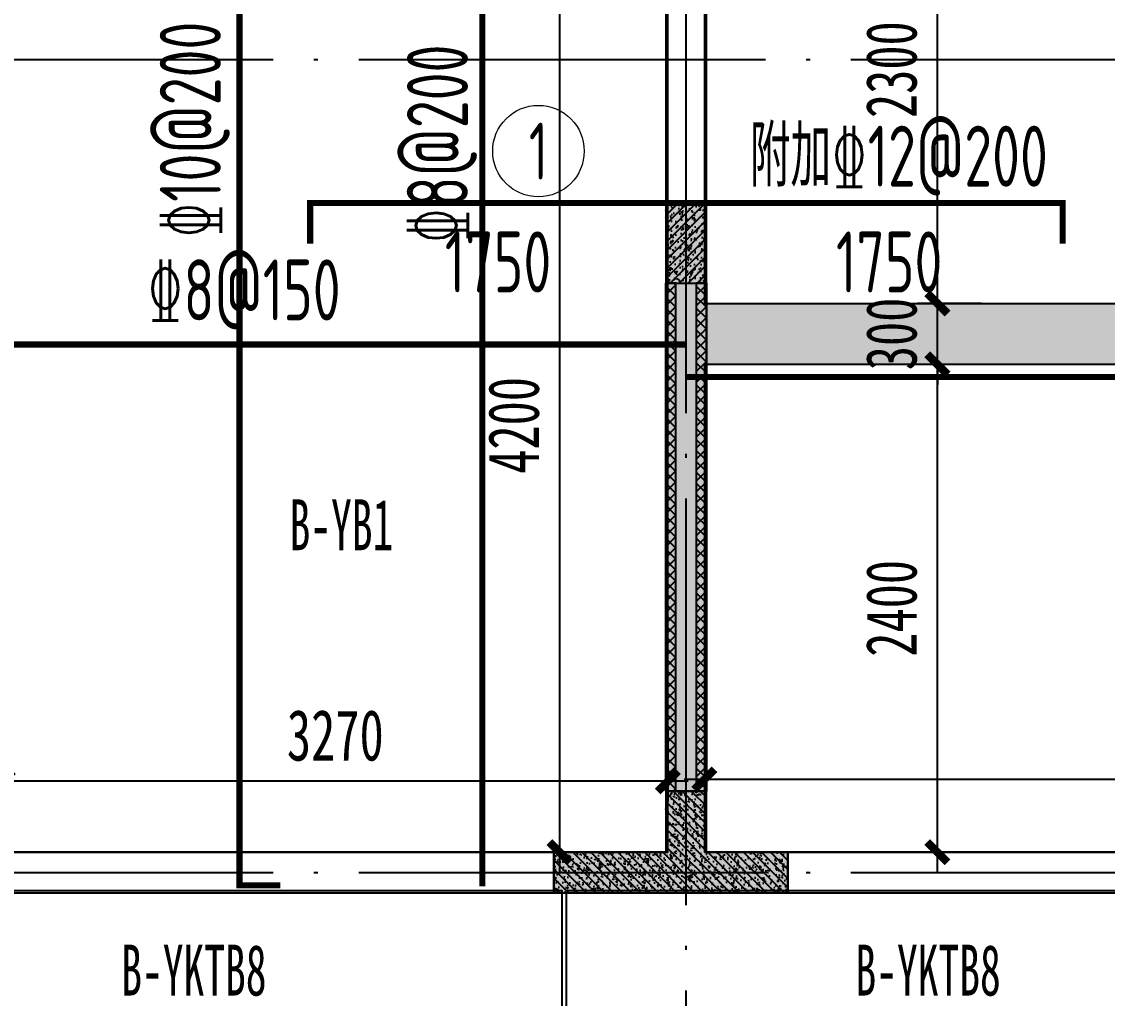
# Model space of a CAD drawing. Extents: x -3200779283 to -8106663, y 659664 to 1123462.
# Drawn here: x -8170517 to -8165180, y 1005220 to 1010024 of the extents above; entities that cross this region are included whole.
import ezdxf
from ezdxf.enums import TextEntityAlignment as Align

# ---------------------------------------------------------------- set-up
doc = ezdxf.new("R2010")
doc.units = 0
doc.header["$LTSCALE"] = 1000
doc.header["$MEASUREMENT"] = 0
for name, pattern in [('125-墙体$0$CONTINOUS', [0]), ('3#-轴线$0$DOTE', [2.4200000000000004, 2, -0.2, 0.02, -0.2]), ('3#4#5#$0$DASH', [0.35, 0.25, -0.1]), ('DASH', [0.35, 0.25, -0.1])]:
    doc.linetypes.add(name, pattern=pattern)
doc.layers.get('Defpoints').update_dxf_attribs({"color": 30, "linetype": 'DASH'})
for name, color, linetype in [('125-墙体$0$S-WALL', 40, 'Continuous'), ('125-墙体$0$S-WALL-BEAM', 120, 'Continuous'), ('125-墙体$0$S-WALL-COLU', 252, '125-墙体$0$CONTINOUS'), ('125-墙体$0$S-WALL-COLU-HATC', 16, 'Continuous'), ('125-墙体$0$S-WALL-HATC', 253, 'Continuous'), ('3#-轴线$0$A-ANNO-DOTE', 10, '3#-轴线$0$DOTE'), ('3#4#5#$0$PC-SLAB', 6, '3#4#5#$0$DASH'), ('3#4#5#$0$S-ANNO-TEXT', 7, 'Continuous'), ('3#4#5#$0$S-DIMS-SLAB', 120, 'Continuous'), ('3#4#5#$0$S-PC-FQ-WYQ', 4, 'Continuous'), ('3#4#5#$0$S-PC-SLAB', 6, 'Continuous'), ('3#4#5#$0$S-WALL-HATC', 253, 'Continuous'), ('S-ANNO-TEXT', 7, 'Continuous'), ('S-REIN', 1, 'Continuous'), ('S-REIN-TEXT', 7, 'Continuous')]:
    doc.layers.add(name, color=color, linetype=linetype)
doc.layers.add('提资不打印', color=2, linetype='Continuous', plot=False)
doc.styles.add('3#4#5#$0$外部参照 1$0$宋体', font='', dxfattribs={"width": 0.8})
doc.styles.add('3#4#5#$0$楷体', font='', dxfattribs={"width": 0.7})
doc.styles.add('FromPkpm', font='Pkpmeng', dxfattribs={"width": 0.7, "bigfont": 'Pkpmchn'})
doc.styles.get('3#4#5#$0$外部参照 1$0$宋体').set_extended_font_data('SimSun')
doc.styles.get('3#4#5#$0$楷体').set_extended_font_data('KaiTi_GB2312')
doc.dimstyles.new('3#4#5#$0$TSSD_100_100', dxfattribs={"dimtxt": 250, "dimasz": 100, "dimexe": 100, "dimexo": 250, "dimgap": 100, "dimtad": 1, "dimdec": 0, "dimzin": 0, "dimdsep": 46, "dimtxsty": '3#4#5#$0$楷体', "dimblk": '3#4#5#$0$_ArchTick', "dimcen": 0, "dimdle": 100, "dimclrt": 7, "dimadec": 0, "dimazin": 0, "dimtfac": 1, "dimtdec": 0, "dimtix": 1, "dimtmove": 2, "dimatfit": 3, "dimfxl": 1, "dimtolj": 1, "dimtzin": 0, "dimarcsym": 0})

# ---------------------------------------------------------------- blocks, each defined once
blk = doc.blocks.new('jf')
at = {"layer": 'S-REIN', "const_width": 30}
for points in [[(-8166524.23884724, 1005775.647708604), (-8166724.23884724, 1005775.647830674), (-8166724.238358959, 1016983.108613819), (-8166524.238358959, 1016983.108491749)], [(-8166376.728471263, 1008932.680951979), (-8166376.728471263, 1009132.680951979), (-8162676.728471263, 1009132.680951979), (-8162676.728471263, 1008932.680951979)]]:
    blk.add_lwpolyline(points, dxfattribs=at)
at = {"layer": 'S-REIN-TEXT', "lineweight": 18}
blk.add_circle((-8165254.494443859, 1009387.680951979), 225, dxfattribs=at)
at = {"layer": '提资不打印', "color": 2, "const_width": 30}
for points in [[(-8165530.736039623, 1005770.461399394), (-8165530.736283763, 1013738.004768196)], [(-8167976.750932201, 1008436.072151009), (-8164526.731645091, 1008436.072151009)], [(-8164526.731889232, 1008276.333625618), (-8157526.778275951, 1008276.333625618)]]:
    blk.add_lwpolyline(points, dxfattribs=at)
at = {"layer": 'S-REIN-TEXT', "lineweight": 25, "style": 'FromPkpm', "width": 0.7}
blk.add_text('%%13210@200', height=300, rotation=450, dxfattribs=at).set_placement((-8166816.242961551, 1008958.024615812))
at = {"layer": 'S-REIN-TEXT', "lineweight": 18, "style": 'FromPkpm', "width": 0.7}
blk.add_text('1', height=280, dxfattribs=at).set_placement((-8165254.494443859, 1009387.680951979), align=Align.MIDDLE_CENTER)
at = {"layer": 'S-REIN-TEXT', "lineweight": 25, "style": 'FromPkpm', "width": 0.7}
blk.add_text('附加%%13212@200', height=300, dxfattribs=at).set_placement((-8164214.731752378, 1009212.680951979))
for p in [(-8165453.019998558, 1008992.415880321), (-8163529.961982215, 1008992.415880321)]:
    blk.add_text('1750', height=300, dxfattribs=at).set_placement(p, align=Align.TOP_CENTER)
at = {"layer": '提资不打印', "lineweight": 25, "style": 'FromPkpm', "width": 0.7}
blk.add_text('%%1328@200', height=300, rotation=90, dxfattribs=at).set_placement((-8165600.976343898, 1008931.535700188))
blk.add_text('%%1328@150', height=300, dxfattribs=at).set_placement((-8167179.346247384, 1008554.746161939))
blk = doc.blocks.new('3#4#5#$0$A$C53EF3948')
at = {"layer": '3#4#5#$0$S-PC-FQ-WYQ'}
h = blk.add_hatch(dxfattribs=at)
h.set_pattern_fill('ANSI37', color=256, scale=12, angle=90)
h.set_pattern_definition([(135, (-858352.640089805, 504101.3382336068), (-26.94076836320746, -26.94076836320745), []), (225, (-858352.640089805, 504101.3382336068), (26.94076836320745, -26.94076836320746), [])])
h.paths.add_polyline_path([(3450.008081485808, -10800.07473491982), (3500.008081485808, -10800.07473491982), (3499.769676400872, -8299.968640348467), (3449.769676400872, -8299.968640348467)])
h = blk.add_hatch(dxfattribs=at)
h.set_pattern_fill('ANSI37', color=256, scale=12, angle=90)
h.set_pattern_definition([(135, (-858202.640092582, 504101.3382336142), (-26.94076836320746, -26.94076836320745), []), (225, (-858202.640092582, 504101.3382336142), (26.94076836320745, -26.94076836320746), [])])
h.paths.add_polyline_path([(3600.008078708604, -10800.07473491225), (3650.008078708604, -10800.07473491225), (3649.769673623668, -8299.968640341016), (3599.769673623668, -8299.968640341016)])
for points in [[(3450.008081485808, -10800.07473491982), (3500.008081485808, -10800.07473491982), (3499.769676400872, -8299.968640348467), (3449.769676400872, -8299.968640348467)], [(3449.769676114956, -8299.968640348467), (3649.769676458614, -8299.968640348467), (3650.00808154355, -10800.07473491225), (3450.008081199892, -10800.07473491225)], [(3600.008078708604, -10800.07473491225), (3650.008078708604, -10800.07473491225), (3649.769673623668, -8299.968640341016), (3599.769673623668, -8299.968640341016)]]:
    blk.add_lwpolyline(points, close=True, dxfattribs=at)
blk = doc.blocks.new('3#4#5#$0$ban111')
at = {"layer": '3#4#5#$0$S-WALL-HATC', "ltscale": 100}
h = blk.add_hatch(dxfattribs=at)
h.set_pattern_fill('AR-CONC', color=256, scale=25, angle=-270.0000000000001, style=0)
h.set_pattern_definition([(139.9999999999999, (-37341047970.11734, -2020437059.27939), (15.6880337456489, 179.3150456501884), [18.75, -206.25]), (84.99999999999994, (-37341047970.11734, -2020437059.27939), (-188.048033425003, -34.68783340324987), [15, -165]), (190.4513999999999, (-37341047968.81001, -2020437044.33647), (-172.3598855152383, 144.6273454285055), [15.93504749999986, -175.2855279999978]), (136.1841999999999, (-37341048020.11734, -2020437059.27939), (41.37975358225471, 266.8102621564111), [28.125, -309.375]), (186.6356, (-37341048016.66901, -2020437037.045204), (-243.5294677251103, 233.665676387176), [23.902572, -262.92825]), (81.18419999999995, (-37341048020.11734, -2020437059.27939), (-243.529650231331, 233.665486283407), [22.5, -247.5]), (111, (-37341048007.61734, -2020437034.27939), (100.6547226663348, 149.2267630296154), [18.75, -206.25]), (55.99999999999998, (-37341048007.61734, -2020437034.27939), (-181.2875112617132, 60.82883298039556), [15, -165]), (161.4514, (-37341047999.22944, -2020437021.843832), (-80.63262417748795, 210.0556571453725), [15.9350475, -175.285528]), (127.5, (-37341047970.11734, -2020437059.27939), (-83.22346345782788, 3.039963829322726), [0, -162.9999999999978, 0, -167.4999999999978, 0, -165.6249999999978]), (97.49999999999993, (-37341047970.11734, -2020437059.27939), (-98.60292797059002, 65.76738436053722), [0, -95.5, 0, -159.25, 0, -63.125]), (57.49999999999993, (-37341047970.11734, -2020437115.02939), (5.638717933595033, 133.4556090431022), [0, -62.5, 0, -195, 0, -258.75]), (47.49999999999995, (-37341047970.11734, -2020437140.02939), (-25.02624558307933, 145.7965423355966), [0, -81.25, 0, -129.5, 0, -183.75])])
h.paths.add_polyline_path([(-228281.9999999994, 404474.999505111), (-228281.9999999994, 404774.999505111), (-221482.0001372087, 404774.999505111), (-221482.0001372087, 404474.999505111)])
at = {"layer": '3#4#5#$0$S-PC-SLAB'}
blk.add_lwpolyline([(-228292.0000004165, 407074.9996759502), (-228292.0000004165, 404774.999505111), (-221472.0000000006, 404774.999505111), (-221472.0000000006, 405874.999505111), (-222672.0009932823, 405874.9613272593), (-222672.0000004176, 407074.9996759502), (-228292.0000004165, 407074.9996759502)], dxfattribs=at)
for points in [[(-231742.0009944941, 402074.999770995), (-228472.0009944952, 402074.999770995), (-228472.0009944952, 406274.999770995), (-231742.0009944941, 406274.999770995)], [(-228291.9999999994, 402074.999505111), (-221472.0000000006, 402074.999505111), (-221472.0000000006, 404474.999505111), (-228291.9999999994, 404474.999505111)]]:
    blk.add_lwpolyline(points, close=True, dxfattribs=at)
at = {"layer": '3#4#5#$0$S-WALL-HATC', "ltscale": 100}
blk.add_lwpolyline([(-228281.9999999994, 404474.999505111), (-228281.9999999994, 404774.999505111), (-221482.0001372087, 404774.999505111), (-221482.0001372087, 404474.999505111)], close=True, dxfattribs=at)
blk = doc.blocks.new('3#4#5#$0$_ArchTick')
at = {"color": 0, "linetype": 'ByBlock', "const_width": 0.4}
blk.add_lwpolyline([(-0.5, -0.5), (0.5, 0.5)], dxfattribs=at)
blk = doc.blocks.new('*D830')
at = {"layer": '3#4#5#$0$S-DIMS-SLAB', "color": 0, "lineweight": -2, "transparency": 16777216}
for p, q in [((150536.8026710115, 155291.2071740941), (150536.8026710115, 154933.51354065)), ((157356.8026710103, 155291.2071740941), (157356.8026710103, 154933.51354065)), ((157456.8026710103, 155033.51354065), (150436.8026710115, 155033.51354065))]:
    blk.add_line(p, q, dxfattribs=at)
at = {"layer": 'Defpoints', "color": 0, "transparency": 16777216}
for p in [(150536.8026710115, 155541.2071740941), (157356.8026710103, 155541.2071740941), (150536.8026710115, 155033.51354065)]:
    blk.add_point(p, dxfattribs=at)
at = {"layer": '3#4#5#$0$S-DIMS-SLAB', "color": 0, "lineweight": -2, "transparency": 16777216, "xscale": 100, "yscale": 100, "zscale": 100, "rotation": 180}
blk.add_blockref('3#4#5#$0$_ArchTick', (150536.8026710115, 155033.51354065), dxfattribs=at)
at = {"layer": '3#4#5#$0$S-DIMS-SLAB', "color": 0, "lineweight": -2, "transparency": 16777216, "xscale": 100, "yscale": 100, "zscale": 100}
blk.add_blockref('3#4#5#$0$_ArchTick', (157356.8026710103, 155033.51354065), dxfattribs=at)
at = {"layer": '3#4#5#$0$S-DIMS-SLAB', "color": 7, "transparency": 16777216, "insert": (153946.8026710109, 155258.51354065), "char_height": 250, "attachment_point": 5, "style": '3#4#5#$0$楷体'}
blk.add_mtext('\\A1;6820', dxfattribs=at)
blk = doc.blocks.new('*D831')
at = {"layer": '3#4#5#$0$S-DIMS-SLAB', "color": 0, "lineweight": -2, "transparency": 16777216}
for p, q in [((151682.2732290633, 154575.1422316264), (151682.2732290633, 157175.1422316264)), ((151899.9790006171, 157075.1422316264), (151582.2732290633, 157075.1422316264)), ((151899.9790006171, 154675.1422316264), (151582.2732290633, 154675.1422316264))]:
    blk.add_line(p, q, dxfattribs=at)
at = {"layer": 'Defpoints', "color": 0, "transparency": 16777216}
for p in [(151682.2732290633, 157075.1422316264), (152149.9790006171, 157075.1422316264), (152149.9790006171, 154675.1422316264)]:
    blk.add_point(p, dxfattribs=at)
at = {"layer": '3#4#5#$0$S-DIMS-SLAB', "color": 0, "lineweight": -2, "transparency": 16777216, "xscale": 100, "yscale": 100, "zscale": 100}
for p, rotation in [((151682.2732290633, 157075.1422316264), 90), ((151682.2732290633, 154675.1422316264), 270)]:
    blk.add_blockref('3#4#5#$0$_ArchTick', p, dxfattribs=dict(at, rotation=rotation))
at = {"layer": '3#4#5#$0$S-DIMS-SLAB', "color": 7, "transparency": 16777216, "insert": (151457.2732290633, 155875.1422316263), "char_height": 250, "attachment_point": 5, "rotation": 90, "style": '3#4#5#$0$楷体'}
blk.add_mtext('\\A1;2400', dxfattribs=at)
blk = doc.blocks.new('*D832')
at = {"layer": '3#4#5#$0$S-DIMS-SLAB', "color": 0, "lineweight": -2, "transparency": 16777216}
for p, q in [((151682.2732290634, 157375.1422316264), (151682.2732290634, 157475.1422316264)), ((151899.9790006171, 157375.1422316264), (151582.2732290634, 157375.1422316264)), ((151682.2732290634, 157075.1422316264), (151682.2732290634, 157375.1422316264)), ((151899.9790006171, 157075.1422316264), (151582.2732290634, 157075.1422316264)), ((151682.2732290634, 157075.1422316264), (151682.2732290634, 156975.1422316264))]:
    blk.add_line(p, q, dxfattribs=at)
at = {"layer": 'Defpoints', "color": 0, "transparency": 16777216}
for p in [(151682.2732290634, 157375.1422316264), (152149.9790006171, 157375.1422316264), (152149.9790006171, 157075.1422316264)]:
    blk.add_point(p, dxfattribs=at)
at = {"layer": '3#4#5#$0$S-DIMS-SLAB', "color": 0, "lineweight": -2, "transparency": 16777216, "xscale": 100, "yscale": 100, "zscale": 100}
for p, rotation in [((151682.2732290634, 157375.1422316264), 270), ((151682.2732290634, 157075.1422316264), 90)]:
    blk.add_blockref('3#4#5#$0$_ArchTick', p, dxfattribs=dict(at, rotation=rotation))
at = {"layer": '3#4#5#$0$S-DIMS-SLAB', "color": 7, "transparency": 16777216, "insert": (151457.2732290634, 157225.1422316263), "char_height": 250, "attachment_point": 5, "rotation": 90, "style": '3#4#5#$0$楷体'}
blk.add_mtext('\\A1;300', dxfattribs=at)
blk = doc.blocks.new('*D833')
at = {"layer": '3#4#5#$0$S-DIMS-SLAB', "color": 0, "lineweight": -2, "transparency": 16777216}
for p, q in [((151682.2732290635, 157275.1422316264), (151682.2732290635, 159775.1424024655)), ((151899.9790006171, 159675.1424024655), (151582.2732290635, 159675.1424024655)), ((151899.9790006171, 157375.1422316264), (151582.2732290635, 157375.1422316264))]:
    blk.add_line(p, q, dxfattribs=at)
at = {"layer": 'Defpoints', "color": 0, "transparency": 16777216}
for p in [(151682.2732290635, 159675.1424024655), (152149.9790006171, 159675.1424024655), (152149.9790006171, 157375.1422316264)]:
    blk.add_point(p, dxfattribs=at)
at = {"layer": '3#4#5#$0$S-DIMS-SLAB', "color": 0, "lineweight": -2, "transparency": 16777216, "xscale": 100, "yscale": 100, "zscale": 100}
for p, rotation in [((151682.2732290635, 159675.1424024655), 90), ((151682.2732290635, 157375.1422316264), 270)]:
    blk.add_blockref('3#4#5#$0$_ArchTick', p, dxfattribs=dict(at, rotation=rotation))
at = {"layer": '3#4#5#$0$S-DIMS-SLAB', "color": 7, "transparency": 16777216, "insert": (151457.2732290635, 158525.1423170459), "char_height": 250, "attachment_point": 5, "rotation": 90, "style": '3#4#5#$0$楷体'}
blk.add_mtext('\\A1;2300', dxfattribs=at)
blk = doc.blocks.new('*D836')
at = {"layer": '3#4#5#$0$S-DIMS-SLAB', "color": 0, "lineweight": -2, "transparency": 16777216}
for p, q in [((147087.0492881838, 155281.9345868973), (147087.0492881838, 154924.2409534531)), ((150357.0492881826, 155281.9345868973), (150357.0492881826, 154924.2409534531)), ((150457.0492881826, 155024.2409534531), (146987.0492881838, 155024.2409534531))]:
    blk.add_line(p, q, dxfattribs=at)
at = {"layer": 'Defpoints', "color": 0, "transparency": 16777216}
for p in [(147087.0492881838, 155531.9345868973), (150357.0492881826, 155531.9345868973), (147087.0492881838, 155024.2409534531)]:
    blk.add_point(p, dxfattribs=at)
at = {"layer": '3#4#5#$0$S-DIMS-SLAB', "color": 0, "lineweight": -2, "transparency": 16777216, "xscale": 100, "yscale": 100, "zscale": 100, "rotation": 180}
blk.add_blockref('3#4#5#$0$_ArchTick', (147087.0492881838, 155024.2409534531), dxfattribs=at)
at = {"layer": '3#4#5#$0$S-DIMS-SLAB', "color": 0, "lineweight": -2, "transparency": 16777216, "xscale": 100, "yscale": 100, "zscale": 100}
blk.add_blockref('3#4#5#$0$_ArchTick', (150357.0492881826, 155024.2409534531), dxfattribs=at)
at = {"layer": '3#4#5#$0$S-DIMS-SLAB', "color": 7, "transparency": 16777216, "insert": (148722.0492881832, 155249.2409534531), "char_height": 250, "attachment_point": 5, "style": '3#4#5#$0$楷体'}
blk.add_mtext('\\A1;3270', dxfattribs=at)
blk = doc.blocks.new('*D841')
at = {"layer": '3#4#5#$0$S-DIMS-SLAB', "color": 0, "lineweight": -2, "transparency": 16777216}
for p, q in [((149824.8627254379, 158975.1428276955), (149824.8627254379, 154575.1424975104)), ((150107.0400452777, 158875.1428276955), (149724.8627254379, 158875.1428276955)), ((150107.0400452778, 154675.1424975104), (149724.8627254379, 154675.1424975104))]:
    blk.add_line(p, q, dxfattribs=at)
at = {"layer": 'Defpoints', "color": 0, "transparency": 16777216}
for p in [(150357.0400452777, 158875.1428276955), (149824.8627254379, 154675.1424975104), (150357.0400452778, 154675.1424975104)]:
    blk.add_point(p, dxfattribs=at)
at = {"layer": '3#4#5#$0$S-DIMS-SLAB', "color": 0, "lineweight": -2, "transparency": 16777216, "xscale": 100, "yscale": 100, "zscale": 100}
for p, rotation in [((149824.8627254379, 158875.1428276955), 90), ((149824.8627254379, 154675.1424975104), 270)]:
    blk.add_blockref('3#4#5#$0$_ArchTick', p, dxfattribs=dict(at, rotation=rotation))
at = {"layer": '3#4#5#$0$S-DIMS-SLAB', "color": 7, "transparency": 16777216, "insert": (149599.8627254379, 156775.1426626029), "char_height": 250, "attachment_point": 5, "rotation": 90, "style": '3#4#5#$0$楷体'}
blk.add_mtext('\\A1;4200', dxfattribs=at)
blk = doc.blocks.new('3#4#5#$0$3#屋顶层悬挑板')
at = {"layer": '3#4#5#$0$S-PC-SLAB'}
for points in [[(143523.1474649378, 317938.5243909291), (147113.1474649378, 317938.5243909291), (147113.1474649378, 318598.5243909291), (143523.1474649378, 318598.5243909291)], [(147133.1474649378, 317938.5243909291), (150723.1474649378, 317938.5243909291), (150723.1474649378, 318598.5243909291), (147133.1474649378, 318598.5243909291)]]:
    blk.add_lwpolyline(points, close=True, dxfattribs=at)
at = {"layer": '3#4#5#$0$PC-SLAB', "linetype": 'ByBlock', "style": '3#4#5#$0$外部参照 1$0$宋体', "width": 0.6}
for p in [(145303.071923078, 318206.8441930517), (148913.071923078, 318206.8441930517)]:
    blk.add_text('B-YKTB8', height=250, dxfattribs=at).set_placement(p, align=Align.MIDDLE)
blk = doc.blocks.new('125-墙体')
at = {"layer": '125-墙体$0$S-WALL-COLU-HATC'}
h = blk.add_hatch(dxfattribs=at)
h.set_pattern_fill('AR-CONC', color=256, scale=10)
h.set_pattern_definition([(49.99999999999999, (15787.0756467121, -245457.8336407725), (71.72601826007535, -6.275213498259511), [7.5, -82.5]), (355, (15787.0756467121, -245457.8336407725), (-13.8751333613, 75.21921337000119), [6, -66]), (100.4514, (15793.05281471209, -245458.3565747725), (57.85093817140216, 68.94395420609536), [6.374018999999986, -70.11421119999977]), (46.18420000000002, (15787.0756467121, -245437.8336407725), (106.7241048625644, -16.55190143290181), [11.24999999999993, -123.7499999999994]), (96.6356, (15795.96932121209, -245439.2129714725), (93.46627055487033, 97.41178709004417), [9.561028799999999, -105.1713]), (351.1842, (15787.0756467121, -245437.8336407725), (93.46619451336272, 97.41186009253246), [9, -99]), (21, (15797.0756467121, -245442.8336407725), (59.69070521184616, -40.26188906653388), [7.5, -82.5]), (326.0000000000001, (15797.0756467121, -245442.8336407725), (24.33153319215817, 72.5150045046853), [6, -66]), (71.4514, (15802.0498700121, -245446.1888013725), (84.02226285814899, 32.25304967099524), [6.374019000000001, -70.1142112]), (37.50000000000001, (15787.0756467121, -245457.8336407725), (1.215985531729067, 33.28938538313115), [0, -65.19999999999999, 0, -67, 0, -66.25]), (7.499999999999999, (15787.0756467121, -245457.8336407725), (26.30695374421486, 39.44117118823603), [0, -38.2, 0, -63.7, 0, -25.25]), (327.5, (15764.77564671209, -245457.8336407725), (53.3822436172409, -2.255487173437976), [0, -25, 0, -78, 0, -103.5]), (317.5, (15754.77564671209, -245457.8336407725), (58.31861693423862, 10.01049823323177), [0, -32.5, 0, -51.8, 0, -73.5])])
h.paths.add_polyline_path([(3550, -7800), (3350, -7800), (3350, -8200), (3550, -8200)])
h = blk.add_hatch(dxfattribs=at)
h.set_pattern_fill('ANSI31', color=256, scale=250, style=0)
h.set_pattern_definition([(45, (15787.0756467121, -245457.8336407725), (-22.09708691207961, 22.09708691207961), [])])
h.paths.add_polyline_path([(3550, -7800), (3350, -7800), (3350, -8200), (3550, -8200)])
h = blk.add_hatch(dxfattribs=at)
h.set_pattern_fill('AR-CONC', color=256, scale=10, angle=90)
h.set_pattern_definition([(140, (245486.9901149062, 4537.052479688762), (6.275213498259515, 71.72601826007535), [7.5, -82.5]), (85, (245486.9901149062, 4537.052479688762), (-75.21921337000119, -13.8751333613), [6, -66]), (190.4514, (245487.5130489062, 4543.02964768876), (-68.94395420609536, 57.85093817140216), [6.374018999999987, -70.11421119999979]), (136.1842, (245466.9901149062, 4537.052479688762), (16.55190143290181, 106.7241048625644), [11.24999999999993, -123.7499999999995]), (186.6356, (245468.3694456062, 4545.946154188758), (-97.41178709004417, 93.46627055487033), [9.561028799999995, -105.1713]), (81.18419999999999, (245466.9901149062, 4537.052479688762), (-97.41186009253246, 93.46619451336272), [9, -99]), (111, (245471.9901149062, 4547.052479688762), (40.26188906653389, 59.69070521184616), [7.5, -82.5]), (56.00000000000002, (245471.9901149062, 4547.052479688762), (-72.5150045046853, 24.33153319215818), [6, -66]), (161.4514, (245475.3452755062, 4552.026702988762), (-32.25304967099523, 84.02226285814899), [6.374019000000001, -70.1142112]), (127.5, (245486.9901149062, 4537.052479688762), (-33.28938538313115, 1.215985531729069), [0, -65.19999999999999, 0, -67, 0, -66.25]), (97.49999999999997, (245486.9901149062, 4537.052479688762), (-39.44117118823603, 26.30695374421486), [0, -38.19999999999999, 0, -63.7, 0, -25.25]), (57.49999999999998, (245486.9901149062, 4514.752479688759), (2.255487173437979, 53.3822436172409), [0, -25, 0, -77.99999999999999, 0, -103.5]), (47.49999999999999, (245486.9901149062, 4504.752479688759), (-10.01049823323177, 58.31861693423862), [0, -32.5, 0, -51.8, 0, -73.5])])
h.paths.add_polyline_path([(3350, -11000), (2800, -11000.01577594737), (2800, -11200.01577594737), (3550, -11200), (3950, -11200), (3950, -11000), (3549.999999460415, -11000), (3549.999999460415, -10700.00009191036), (3349.999999460648, -10700.00009191036)])
h = blk.add_hatch(dxfattribs=at)
h.set_pattern_fill('ANSI31', color=256, scale=250, angle=90, style=0)
h.set_pattern_definition([(135, (245486.9901149062, 4537.052479688762), (-22.09708691207961, -22.09708691207961), [])])
h.paths.add_polyline_path([(3350, -11000), (2800, -11000.01577594737), (2800, -11200.01577594737), (3550, -11200), (3950, -11200), (3950, -11000), (3549.999999460415, -11000), (3549.999999460415, -10700.00009191036), (3349.999999460648, -10700.00009191036)])
at = {"layer": '125-墙体$0$S-WALL-HATC'}
for points in [[(3550, -11000), (3550, -7800), (3350, -7800), (3350, -11000), (3450, -11066.66666666667)], [(2800, -11200), (3450, -11200), (3450, -11066.66666666667), (3350, -11000), (2800, -11000)], [(3450, -11066.66666666667), (3450, -11200), (3950, -11200), (3950, -11000), (3550, -11000)]]:
    blk.add_hatch(color=256, dxfattribs=at).paths.add_polyline_path(points)
at = {"layer": '125-墙体$0$S-WALL'}
for p, q in [((3550, -7800), (3350, -7800)), ((3350, -7800), (3350, -11000)), ((3550, -11000), (3550, -7800)), ((2800, -11000), (3350, -11000)), ((2800, -11000), (2800, -11200)), ((3550, -11000), (3950, -11000)), ((3950, -11000), (3950, -11200)), ((2800, -11200), (3450, -11200)), ((3450, -11200), (3950, -11200))]:
    blk.add_line(p, q, dxfattribs=at)
at = {"layer": '125-墙体$0$S-WALL-BEAM'}
for points in [[(3550.000994495931, -3299.999771365838), (3350.000602472515, -3299.999771365838), (3350, -7800), (3550.000392023416, -7800)], [(100, -10999.99980398829), (100, -11200.00019601171), (2800, -11200), (2800, -10999.99960797658)], [(3950, -10999.99980398829), (3950, -11200.00019601171), (6950, -11200), (6950, -10999.99960797658)]]:
    blk.add_lwpolyline(points, close=True, dxfattribs=at)
at = {"layer": '125-墙体$0$S-WALL-COLU', "lineweight": -2}
blk.add_lwpolyline([(3550, -7800), (3350, -7800), (3350, -8200), (3550, -8200)], close=True, dxfattribs=at)
at = {"layer": '125-墙体$0$S-WALL-COLU', "linetype": 'ByBlock'}
blk.add_lwpolyline([(3350, -11000), (2800, -11000.01577594737), (2800, -11200.01577594737), (3550, -11200), (3950, -11200), (3950, -11000), (3549.999999460415, -11000), (3549.999999460415, -10700.00009191036), (3349.999999460648, -10700.00009191036), (3350, -11000)], dxfattribs=at)
blk = doc.blocks.new('3#-轴线')
at = {"layer": '3#-轴线$0$A-ANNO-DOTE'}
for points in [[(3450, -16100), (3450, -3200)], [(-3000, -7100), (44800, -7100)], [(-3000, -11100), (44800, -11100)]]:
    blk.add_lwpolyline(points, dxfattribs=at)
blk = doc.blocks.new('3#4#5#$0$5#')
at = {"layer": '3#4#5#$0$S-ANNO-TEXT'}
blk.add_blockref('3#4#5#$0$ban111', (378828.8026710108, -247399.8572734847), dxfattribs=at)
at = {"layer": '3#4#5#$0$PC-SLAB', "linetype": 'ByBlock', "style": '3#4#5#$0$外部参照 1$0$宋体', "width": 0.6}
blk.add_text('B-YB1', height=250, dxfattribs=at).set_placement((148752.1033641517, 156286.1612478375), align=Align.MIDDLE)
at = {"layer": '3#4#5#$0$S-DIMS-SLAB'}
for base, p1, p2, angle, picture, middle in [((151682.2732290635, 159675.1424024655), (152149.979000617, 157375.1422316263), (152149.979000617, 159675.1424024655), 90, '*D833', (151457.2732290635, 158525.1423170459)), ((149824.8627254379, 154675.1424975104), (150357.0400452777, 158875.1428276954), (150357.0400452777, 154675.1424975103), 90, '*D841', (149599.8627254379, 156775.1426626029)), ((151682.2732290634, 157375.1422316264), (152149.979000617, 157075.1422316263), (152149.979000617, 157375.1422316263), 90, '*D832', (151457.2732290634, 157225.1422316263)), ((151682.2732290633, 157075.1422316264), (152149.979000617, 154675.1422316263), (152149.979000617, 157075.1422316263), 90, '*D831', (151457.2732290633, 155875.1422316263)), ((150536.8026710115, 155033.51354065), (157356.8026710103, 155541.2071740941), (150536.8026710115, 155541.2071740941), 180, '*D830', (153946.8026710109, 155258.51354065)), ((147087.0492881838, 155024.2409534531), (150357.0492881826, 155531.9345868973), (147087.0492881838, 155531.9345868973), 180, '*D836', (148722.0492881832, 155249.2409534531))]:
    dim = blk.add_linear_dim(base=base, p1=p1, p2=p2, angle=angle, dimstyle='3#4#5#$0$TSSD_100_100', dxfattribs=at)
    dim.commit()
    dim.dimension.update_dxf_attribs({"geometry": picture, "text_midpoint": middle})

msp = doc.modelspace()

# ---------------------------------------------------------------- block references
for name in ['3#-轴线', '125-墙体']:
    msp.add_blockref(name, (-8170700.435511587, 1016938.001106087))
at = {"layer": '3#4#5#$0$S-ANNO-TEXT'}
msp.add_blockref('3#4#5#$0$A$C53EF3948', (-8170800.443592959, 1017038.144333236), dxfattribs=at)
at = {"layer": '3#4#5#$0$S-PC-SLAB'}
for name, p in [('3#4#5#$0$5#', (-8317697.236654709, 851263.1443662292)), ('3#4#5#$0$3#屋顶层悬挑板', (-8314973.59086895, 687149.6198890805))]:
    msp.add_blockref(name, p, dxfattribs=at)
at = {"layer": 'S-ANNO-TEXT'}
msp.add_blockref('jf', (-2722.006778582931, 0), dxfattribs=at)

doc.saveas('drawing.dxf')
